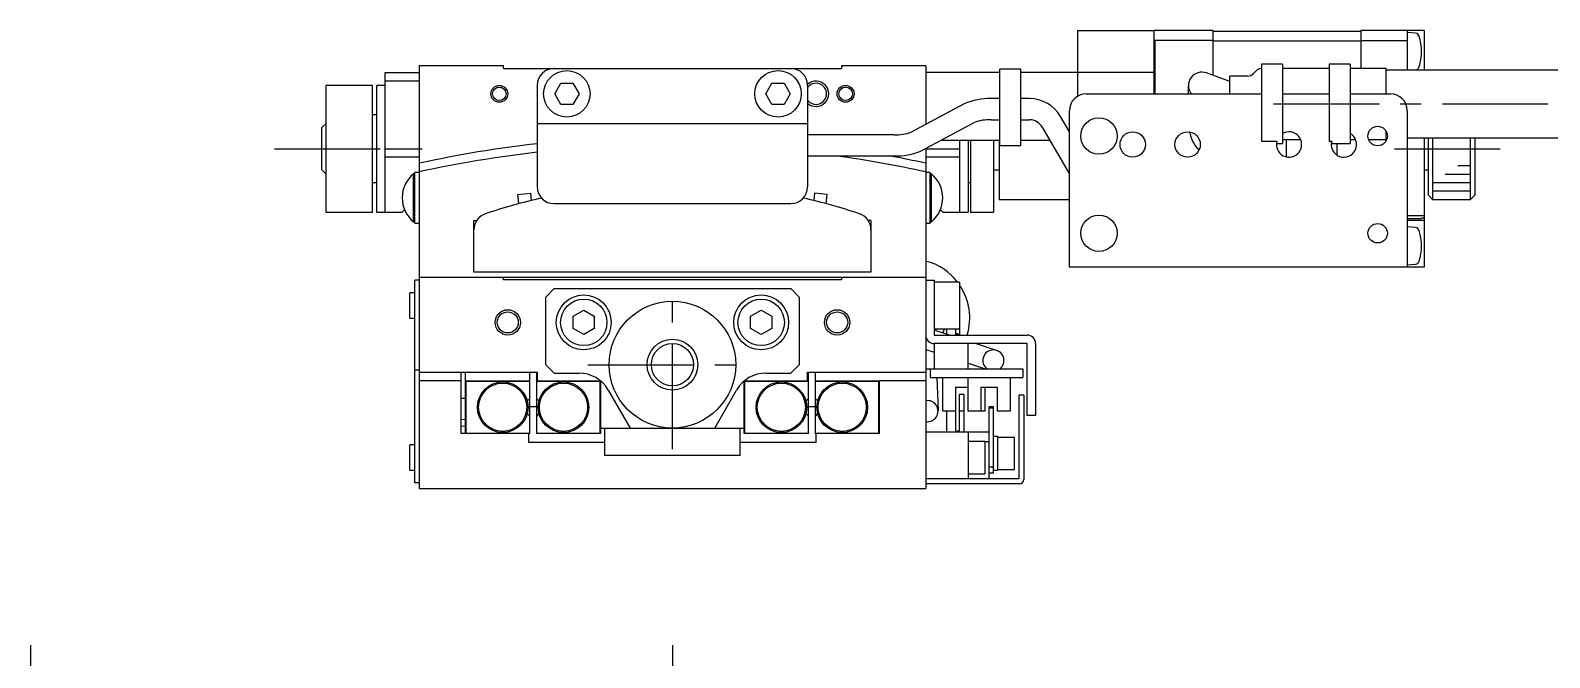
# Model space of a CAD drawing. Extents: x -286 to 426, y 17 to 540.
# Drawn here: x -246.1 to -66.2, y 466.3 to 540.5 of the extents above; entities that cross this region are included whole.
import ezdxf

# ---------------------------------------------------------------- set-up
doc = ezdxf.new("R2010")
doc.units = 0
doc.header["$LTSCALE"] = 10
doc.linetypes.add('CENTER', pattern=[2, 1.25, -0.25, 0.25, -0.25])
doc.layers.add('1', color=7, linetype='CONTINUOUS')

msp = doc.modelspace()

# ---------------------------------------------------------------- linework, layer by layer
at = {"layer": '1', "color": 7, "linetype": 'CONTINUOUS'}
for p, q in [((-122.102361, 540.471607), (-113.102361, 540.471607)), ((-122.102361, 532.703658), (-122.102361, 540.471607)), ((-113.052361, 540.471607), (-113.102361, 540.421607)), ((-113.102361, 540.471607), (-113.102361, 532.971607)), ((-106.102361, 540.471607), (-113.052361, 540.471607)), ((-106.102361, 540.471607), (-106.102361, 535.165671)), ((-106.102361, 540.371607), (-88.602361, 540.371607)), ((-81.102361, 540.471607), (-88.602361, 540.471607)), ((-88.602361, 540.471607), (-88.602361, 535.971607)), ((-83.102361, 540.471607), (-83.102361, 535.771607)), ((-82.117081, 540.135406), (-83.102361, 540.221607)), ((-81.102361, 540.471607), (-81.102361, 535.771607)), ((-113.102361, 539.371607), (-113.002361, 539.271607)), ((-113.002361, 539.271607), (-113.002361, 532.971607)), ((-106.102361, 539.271607), (-113.002361, 539.271607)), ((-106.102361, 539.230186), (-88.602361, 539.230186)), ((-88.602361, 539.271607), (-83.102361, 539.271607)), ((-190.102361, 536.271607), (-200.102361, 536.271607)), ((-200.102361, 536.271607), (-200.102361, 486.271607)), ((-190.102361, 535.971607), (-190.102361, 536.271607)), ((-150.102361, 536.271607), (-150.102361, 535.971607)), ((-140.102361, 536.271607), (-150.102361, 536.271607)), ((-140.102361, 536.271607), (-140.102361, 529.359859)), ((-97.852365, 536.471607), (-100.352365, 536.471607)), ((-100.352365, 536.471607), (-100.352365, 527.370946)), ((-97.852365, 536.471607), (-97.852365, 527.071607)), ((-89.852365, 536.471607), (-92.352365, 536.471607)), ((-92.352365, 536.471607), (-92.352365, 527.370946)), ((-89.852365, 536.471607), (-89.852365, 527.071607)), ((-204.102361, 535.471607), (-200.102361, 535.471607)), ((-204.102361, 518.971607), (-204.102361, 535.471607)), ((-200.102361, 534.471607), (-204.102361, 534.471607)), ((-190.102361, 535.971607), (-150.102361, 535.971607)), ((-131.352361, 535.471607), (-140.102361, 535.471607)), ((-128.852361, 535.871607), (-131.352361, 535.871607)), ((-131.352361, 526.871607), (-131.352361, 535.871607)), ((-128.852361, 526.871607), (-128.852361, 535.871607)), ((-113.102361, 535.471607), (-128.852361, 535.471607)), ((-104.102284, 534.437702), (-106.855129, 535.439656)), ((-104.102361, 532.971607), (-104.102361, 535.071607)), ((-102.016578, 535.071607), (-104.102361, 535.071607)), ((-100.995258, 535.678714), (-101.309471, 535.3645)), ((-92.352361, 535.971607), (-97.852361, 535.971607)), ((-85.602365, 535.971607), (-89.852361, 535.971607)), ((-85.602365, 532.971607), (-85.602365, 535.971607)), ((-0.560021, 535.771607), (-85.602365, 535.771607)), ((-82.530858, 535.771607), (-82.117081, 535.807808)), ((-211.102361, 518.971607), (-211.102361, 533.971607)), ((-205.602361, 533.971607), (-211.102361, 533.971607)), ((-205.602361, 518.971607), (-205.602361, 533.971607)), ((-205.102361, 518.971607), (-205.102361, 533.971607)), ((-204.102361, 533.971607), (-205.102361, 533.971607)), ((-186.102361, 533.971607), (-186.102361, 521.971607)), ((-184.045737, 532.971607), (-183.324049, 534.221607)), ((-183.324049, 531.721607), (-184.045737, 532.971607)), ((-183.324049, 534.221607), (-181.880673, 534.221607)), ((-181.880673, 534.221607), (-181.158985, 532.971607)), ((-181.158985, 532.971607), (-181.880673, 531.721607)), ((-159.045737, 532.971607), (-158.324049, 534.221607)), ((-158.324049, 531.721607), (-159.045737, 532.971607)), ((-158.324049, 534.221607), (-156.880673, 534.221607)), ((-156.880673, 534.221607), (-156.158985, 532.971607)), ((-156.158985, 532.971607), (-156.880673, 531.721607)), ((-154.102361, 533.971607), (-154.102361, 521.971607)), ((-121.102361, 532.971607), (-100.352361, 532.971607)), ((-109.002361, 532.971607), (-109.002361, 533.936148)), ((-97.852361, 532.971607), (-92.352361, 532.971607)), ((-89.852361, 532.971607), (-85.102361, 532.971607)), ((-181.880673, 531.721607), (-183.324049, 531.721607)), ((-156.880673, 531.721607), (-158.324049, 531.721607)), ((-135.558251, 531.792017), (-141.8262, 528.437203)), ((-131.352361, 532.403472), (-132.37031, 532.403472)), ((-127.834412, 532.403472), (-128.852361, 532.403472)), ((-123.102361, 512.471607), (-123.102361, 530.971607)), ((-83.102361, 530.971607), (-83.102361, 512.471607)), ((-211.102361, 529.471607), (-211.602361, 528.971607)), ((-211.602361, 523.971607), (-211.602361, 528.971607)), ((-205.102361, 530.471607), (-205.602361, 530.471607)), ((-186.102361, 529.471607), (-154.102361, 529.471607)), ((-140.646471, 526.233062), (-134.378522, 529.587876)), ((-132.37031, 529.903472), (-131.352361, 529.903472)), ((-128.852361, 529.903472), (-127.834412, 529.903472)), ((-126.318867, 529.028472), (-123.102361, 523.45732)), ((-123.102361, 528.45732), (-124.153804, 530.278472)), ((-143.834412, 528.121607), (-154.102361, 528.121607)), ((-138.332442, 527.471607), (-131.352361, 527.471607)), ((-136.102361, 527.471607), (-136.102361, 518.971607)), ((-135.102361, 527.471607), (-135.102361, 518.971607)), ((-134.802361, 527.471607), (-134.802361, 518.971607)), ((-132.102361, 527.471607), (-132.102361, 518.971607)), ((-131.402361, 527.471607), (-131.402361, 520.471607)), ((-128.852361, 527.471607), (-125.420011, 527.471607)), ((-100.352361, 527.370946), (-98.548227, 527.370946)), ((-98.599024, 527.071607), (-97.852365, 527.071607)), ((-97.852361, 527.571607), (-95.727588, 527.571607)), ((-97.402361, 525.501913), (-97.402361, 527.571607)), ((-92.352361, 527.370946), (-92.048227, 527.370946)), ((-92.099024, 527.071607), (-89.852365, 527.071607)), ((-91.402361, 525.70275), (-91.402361, 527.071607)), ((-89.852361, 527.571607), (-89.227588, 527.571607)), ((-87.680554, 527.571607), (-85.602365, 527.571607)), ((-85.602365, 527.571607), (-85.602365, 528.539504)), ((-85.602365, 527.771607), (-85.469886, 527.771607)), ((-83.102361, 527.771607), (-0.560021, 527.771607)), ((-81.102361, 527.771607), (-81.102361, 512.471607)), ((-80.602361, 520.971607), (-80.602361, 527.771607)), ((-80.102361, 527.771607), (-80.102361, 520.471607)), ((-75.602361, 520.471607), (-75.602361, 527.771607)), ((-75.102361, 527.771607), (-75.102361, 520.971607)), ((-204.102361, 526.471607), (-200.102361, 526.471607)), ((-200.102361, 525.471607), (-204.102361, 525.471607)), ((-154.102361, 525.621607), (-143.834412, 525.621607)), ((-140.102361, 526.524288), (-140.102361, 486.271607)), ((-140.102361, 526.471607), (-136.102361, 526.471607)), ((-136.102361, 525.471607), (-140.102361, 525.471607)), ((-131.352361, 526.871607), (-128.852361, 526.871607)), ((-211.602361, 523.971607), (-211.102361, 523.471607)), ((-200.602361, 523.511607), (-200.761918, 523.511607)), ((-200.761916, 517.811607), (-200.761916, 523.511607)), ((-200.102361, 523.661607), (-200.602363, 523.661607)), ((-200.602361, 517.661607), (-200.602361, 523.661607)), ((-139.602361, 523.661607), (-140.102363, 523.661607)), ((-139.442806, 523.511607), (-139.602363, 523.511607)), ((-139.602361, 517.661607), (-139.602361, 523.661607)), ((-139.442806, 517.811607), (-139.442806, 523.511607)), ((-132.102361, 523.971607), (-131.402361, 523.971607)), ((-81.102361, 523.971607), (-80.602361, 523.971607)), ((-205.602361, 522.471607), (-205.102361, 522.471607)), ((-135.102361, 522.471607), (-134.802361, 522.471607)), ((-188.407214, 521.0679), (-186.912922, 521.198634)), ((-188.310463, 519.962028), (-188.407214, 521.0679)), ((-186.912922, 521.198634), (-186.837942, 520.341603)), ((-184.102361, 519.971607), (-156.102361, 519.971607)), ((-153.2918, 521.198634), (-153.36678, 520.341603)), ((-151.797508, 521.0679), (-153.2918, 521.198634)), ((-151.894259, 519.962028), (-151.797508, 521.0679)), ((-131.402361, 520.471607), (-123.102361, 520.471607)), ((-80.602361, 520.971607), (-80.102361, 520.471607)), ((-80.102361, 520.471607), (-75.602361, 520.471607)), ((-75.602361, 520.471607), (-75.102361, 520.971607)), ((-211.102361, 518.971607), (-205.602361, 518.971607)), ((-205.102361, 518.971607), (-202.102361, 518.971607)), ((-202.102361, 518.971607), (-201.82293, 519.251038)), ((-138.381792, 519.251038), (-138.102361, 518.971607)), ((-138.102361, 518.971607), (-135.102361, 518.971607)), ((-134.802361, 518.971607), (-132.102361, 518.971607)), ((-83.102361, 518.571241), (-81.102361, 518.571241)), ((-83.102361, 518.221607), (-81.402361, 518.221607)), ((-81.402361, 518.221607), (-81.402361, 518.256571)), ((-81.102361, 518.256571), (-81.402361, 518.256571)), ((-200.761918, 517.811607), (-200.602361, 517.811607)), ((-200.602363, 517.661607), (-200.102361, 517.661607)), ((-193.602361, 511.871607), (-193.602361, 517.971607)), ((-193.602361, 517.971607), (-193.28029, 517.971607)), ((-146.602361, 517.971607), (-146.924433, 517.971607)), ((-146.602361, 517.971607), (-146.602361, 511.871607)), ((-140.102363, 517.661607), (-139.602361, 517.661607)), ((-139.602363, 517.811607), (-139.442806, 517.811607)), ((-81.102361, 517.971607), (-83.102361, 517.971607)), ((-82.117081, 517.135406), (-83.102361, 517.221607)), ((-83.102361, 512.721607), (-82.117081, 512.807808)), ((-200.602361, 486.921607), (-200.602361, 510.921607)), ((-200.102361, 510.921607), (-200.602361, 510.921607)), ((-200.102361, 511.271607), (-140.102361, 511.271607)), ((-146.602361, 511.871607), (-193.602361, 511.871607)), ((-190.102361, 510.971607), (-190.102361, 511.271607)), ((-150.102361, 510.971607), (-190.102361, 510.971607)), ((-150.102361, 511.271607), (-150.102361, 510.971607)), ((-140.102361, 510.921607), (-139.102361, 510.921607)), ((-139.102361, 510.921607), (-139.102361, 504.421607)), ((-81.102361, 512.471607), (-123.102361, 512.471607)), ((-200.602361, 509.421607), (-201.202361, 509.421607)), ((-201.202361, 506.421607), (-201.202361, 509.421607)), ((-184.102361, 509.921607), (-185.102361, 508.921607)), ((-184.102361, 509.921607), (-156.102361, 509.921607)), ((-155.102361, 508.921607), (-156.102361, 509.921607)), ((-136.102361, 510.671607), (-139.102361, 510.671607)), ((-136.102361, 510.671607), (-136.102361, 504.421607)), ((-185.102361, 500.921607), (-185.102361, 508.921607)), ((-181.852361, 506.643295), (-180.602361, 507.364983)), ((-180.602361, 507.364983), (-179.352361, 506.643295)), ((-160.852361, 506.643295), (-159.602361, 507.364983)), ((-159.602361, 507.364983), (-158.352361, 506.643295)), ((-155.102361, 508.921607), (-155.102361, 500.921607)), ((-201.202361, 506.421607), (-200.602361, 506.421607)), ((-181.852361, 505.199919), (-181.852361, 506.643295)), ((-179.352361, 506.643295), (-179.352361, 505.199919)), ((-160.852361, 505.199919), (-160.852361, 506.643295)), ((-158.352361, 506.643295), (-158.352361, 505.199919)), ((-180.602361, 504.478232), (-181.852361, 505.199919)), ((-179.352361, 505.199919), (-180.602361, 504.478232)), ((-159.602361, 504.478232), (-160.852361, 505.199919)), ((-158.352361, 505.199919), (-159.602361, 504.478232)), ((-139.102361, 505.171607), (-136.102361, 505.171607)), ((-137.290327, 504.421607), (-139.102361, 505.010373)), ((-139.102361, 504.421607), (-128.102361, 504.421607)), ((-138.985116, 504.972278), (-138.992077, 505.171607)), ((-137.602361, 504.522993), (-137.602361, 505.171607)), ((-136.602361, 505.171607), (-136.602361, 504.421607)), ((-136.310114, 504.571607), (-136.602361, 504.571607)), ((-136.310114, 504.571607), (-136.310114, 504.421607)), ((-140.102361, 502.706637), (-139.102361, 502.381717)), ((-139.102361, 503.421607), (-139.102361, 500.421607)), ((-128.102361, 503.421607), (-139.102361, 503.421607)), ((-135.102361, 500.421607), (-135.102361, 503.421607)), ((-131.71609, 502.610427), (-134.212643, 503.421607)), ((-128.102361, 494.921607), (-128.102361, 503.421607)), ((-127.102361, 503.421607), (-127.102361, 494.921607)), ((-200.602361, 500.318113), (-200.102361, 500.318113)), ((-185.102361, 500.921607), (-184.102361, 499.921607)), ((-156.102361, 499.921607), (-155.102361, 500.921607)), ((-140.102361, 500.421607), (-128.602361, 500.421607)), ((-139.602361, 500.421607), (-139.602361, 499.421607)), ((-135.102361, 501.082039), (-133.069763, 500.421607)), ((-128.602361, 500.421607), (-128.602361, 499.421607)), ((-200.102361, 500.027285), (-186.102361, 500.027285)), ((-195.102361, 498.992696), (-200.102361, 498.992696)), ((-195.102361, 492.771266), (-195.102361, 500.027285)), ((-194.602361, 492.785358), (-194.602361, 500.027285)), ((-194.552361, 498.942685), (-194.600702, 499.005568)), ((-194.600702, 499.005568), (-187.002361, 499.005568)), ((-194.552361, 498.942685), (-194.552361, 492.821255)), ((-187.002361, 498.942685), (-194.552361, 498.942685)), ((-187.002361, 492.784825), (-187.002361, 500.027285)), ((-186.202361, 500.027285), (-186.202361, 492.784825)), ((-186.202361, 499.005568), (-186.102361, 499.005567)), ((-178.652361, 498.942686), (-186.202361, 498.942686)), ((-186.102361, 500.027285), (-186.102361, 498.992696)), ((-186.102361, 498.992696), (-178.602361, 498.992696)), ((-184.102361, 499.921607), (-181.164539, 499.921607)), ((-178.613916, 498.992696), (-178.652361, 498.942686)), ((-178.652361, 492.821255), (-178.652361, 498.942686)), ((-178.602361, 498.992696), (-178.602361, 492.785359)), ((-161.602361, 498.992696), (-154.102361, 498.992696)), ((-161.602361, 492.785358), (-161.602361, 498.992696)), ((-161.552361, 498.942685), (-161.590807, 498.992696)), ((-161.552361, 498.942685), (-161.552361, 492.821255)), ((-154.002361, 498.942685), (-161.552361, 498.942685)), ((-159.040183, 499.921607), (-156.102361, 499.921607)), ((-154.102361, 500.027285), (-140.102361, 500.027285)), ((-154.102361, 498.992696), (-154.102361, 500.027285)), ((-154.102361, 499.005568), (-154.002361, 499.005568)), ((-154.002361, 492.784825), (-154.002361, 500.027285)), ((-153.202361, 500.027285), (-153.202361, 492.784825)), ((-153.202361, 499.005568), (-145.60402, 499.005568)), ((-145.652361, 498.942685), (-153.202361, 498.942685)), ((-145.60402, 499.005568), (-145.652361, 498.942685)), ((-145.652361, 492.821255), (-145.652361, 498.942685)), ((-145.602361, 492.771266), (-145.602361, 499.006009)), ((-140.102361, 498.992696), (-145.602361, 498.992696)), ((-139.602361, 499.421607), (-128.602361, 499.421607)), ((-138.79128, 499.421607), (-138.653123, 495.465232)), ((-138.102361, 495.421607), (-138.102361, 499.421607)), ((-135.102361, 495.421607), (-135.102361, 499.421607)), ((-130.102361, 499.421607), (-130.102361, 495.421607)), ((-194.602361, 496.921607), (-195.102361, 496.921607)), ((-187.297369, 496.630622), (-187.002361, 496.936335)), ((-186.202361, 496.936336), (-185.907353, 496.630623)), ((-177.700437, 497.921607), (-175.102361, 493.421607)), ((-165.102361, 493.421607), (-162.504285, 497.921607)), ((-154.297369, 496.630622), (-154.002361, 496.936335)), ((-153.202361, 496.936335), (-152.907353, 496.630622)), ((-136.602361, 498.221607), (-136.602361, 492.921607)), ((-135.102361, 498.221607), (-136.602361, 498.221607)), ((-136.102361, 497.421607), (-135.602361, 497.421607)), ((-136.102361, 492.921607), (-136.102361, 497.421607)), ((-135.602361, 497.421607), (-135.602361, 492.921607)), ((-133.602361, 498.221607), (-133.602361, 495.421607)), ((-131.602361, 498.221607), (-133.602361, 498.221607)), ((-133.102361, 498.221607), (-133.102361, 495.421607)), ((-131.602361, 495.421607), (-131.602361, 498.221607)), ((-128.502361, 497.321607), (-129.102361, 497.321607)), ((-129.102361, 497.321607), (-129.102361, 487.421607)), ((-128.502361, 497.321607), (-128.502361, 487.321607)), ((-187.002361, 494.833102), (-187.296036, 495.137783)), ((-186.202361, 495.921607), (-187.002361, 495.921607)), ((-185.908686, 495.137784), (-186.202361, 494.833103)), ((-154.002361, 494.833102), (-154.296036, 495.137783)), ((-153.202361, 495.921607), (-154.002361, 495.921607)), ((-152.908686, 495.137783), (-153.202361, 494.833102)), ((-136.602361, 495.421607), (-138.102361, 495.421607)), ((-137.602361, 492.921607), (-137.602361, 495.421607)), ((-135.602361, 495.421607), (-136.102361, 495.421607)), ((-133.102361, 495.421607), (-135.102361, 495.421607)), ((-132.102361, 495.925264), (-132.602361, 495.925264)), ((-132.602361, 487.421607), (-132.602361, 495.925264)), ((-132.102361, 495.768471), (-132.602361, 495.768471)), ((-132.102361, 488.073617), (-132.102361, 495.925264)), ((-130.102361, 495.421607), (-131.602361, 495.421607)), ((-127.102361, 494.921607), (-128.102361, 494.921607)), ((-194.602361, 494.409562), (-195.102361, 494.426364)), ((-195.102361, 493.659788), (-194.602361, 493.679039)), ((-178.602361, 493.421607), (-161.602361, 493.421607)), ((-178.102361, 490.171306), (-178.102361, 493.421607)), ((-162.102361, 490.171306), (-162.102361, 493.421607)), ((-132.602361, 492.921607), (-140.102361, 492.921607)), ((-136.310114, 493.071607), (-136.602361, 493.071607)), ((-136.310114, 493.071607), (-136.310114, 492.921607)), ((-135.102361, 492.921607), (-135.102361, 487.421607)), ((-200.602361, 491.421607), (-201.202361, 491.421607)), ((-201.202361, 488.421607), (-201.202361, 491.421607)), ((-187.102361, 492.771266), (-195.102361, 492.771266)), ((-194.600467, 492.784825), (-194.552361, 492.821255)), ((-187.002361, 492.784825), (-194.600467, 492.784825)), ((-194.552361, 492.821255), (-187.002361, 492.821255)), ((-187.102361, 491.731863), (-187.102361, 492.784825)), ((-178.102361, 491.731863), (-187.102361, 491.731863)), ((-186.202361, 492.821255), (-178.652361, 492.821255)), ((-178.604256, 492.784825), (-186.202361, 492.784825)), ((-178.604256, 492.784825), (-178.652361, 492.821255)), ((-153.102361, 491.731863), (-162.102361, 491.731863)), ((-161.600467, 492.784825), (-161.552361, 492.821255)), ((-154.002361, 492.784825), (-161.600467, 492.784825)), ((-161.552361, 492.821255), (-154.002361, 492.821255)), ((-153.202361, 492.821255), (-145.652361, 492.821255)), ((-145.604256, 492.784825), (-153.202361, 492.784825)), ((-153.102361, 491.731863), (-153.102361, 492.784825)), ((-145.602361, 492.771266), (-153.102361, 492.771266)), ((-145.604256, 492.784825), (-145.652361, 492.821255)), ((-133.102361, 491.821607), (-135.102361, 491.821607)), ((-133.102361, 491.821607), (-133.102361, 488.021607)), ((-132.602361, 491.775482), (-133.102361, 491.775482)), ((-131.602361, 492.421607), (-132.102361, 492.421607)), ((-131.602361, 492.421607), (-131.602361, 488.421607)), ((-129.602361, 492.321607), (-131.602361, 492.321607)), ((-129.602361, 488.521607), (-129.602361, 492.321607)), ((-162.102361, 490.171306), (-178.102361, 490.171306)), ((-201.202361, 488.421607), (-200.602361, 488.421607)), ((-135.102361, 488.021607), (-133.102361, 488.021607)), ((-132.102361, 488.806818), (-132.602361, 488.806818)), ((-132.102361, 488.073617), (-132.602361, 488.073617)), ((-132.102361, 488.421607), (-131.602361, 488.421607)), ((-131.602361, 488.521607), (-129.602361, 488.521607)), ((-200.102361, 486.921607), (-200.602361, 486.921607)), ((-200.102361, 486.271607), (-140.102361, 486.271607)), ((-140.102361, 487.471607), (-135.102361, 487.471607)), ((-129.102361, 487.421607), (-140.102361, 487.421607)), ((-129.002361, 486.821607), (-140.102361, 486.821607))]:
    msp.add_line(p, q, dxfattribs=at)
at = {"layer": '1', "color": 4, "linetype": 'CENTER'}
for p, q in [((-98.940061, 531.771607), (49.415723, 531.771607)), ((-217.219626, 526.471607), (-198.292712, 526.471607)), ((-84.602362, 526.471607), (-69.602362, 526.471607)), ((-170.102361, 490.921607), (-170.102361, 510.921607)), ((-180.102361, 500.921607), (-160.102361, 500.921607)), ((-246.125831, 467.715653), (-246.125831, 451.681254)), ((-170.102361, 467.715653), (-170.102361, 451.681254))]:
    msp.add_line(p, q, dxfattribs=at)
at = {"layer": '1', "color": 9, "linetype": 'CONTINUOUS'}
for p, q in [((-78.602361, 523.471607), (-75.602361, 523.471607)), ((-77.102361, 524.471607), (-75.602361, 524.471607)), ((-80.102361, 522.471607), (-75.602361, 522.471607)), ((-80.102361, 521.471607), (-75.602361, 521.471607)), ((-194.602361, 496.921602), (-195.102361, 496.921602))]:
    msp.add_line(p, q, dxfattribs=at)
at = {"layer": '1', "color": 7, "linetype": 'CONTINUOUS'}
for centre, radius in [((-182.602361, 532.971607), 2.75), ((-157.602361, 532.971607), 2.75), ((-190.602361, 532.971607), 0.8), ((-149.602361, 532.971607), 0.8), ((-119.602361, 527.971607), 2.15), ((-86.602361, 527.971607), 1.15), ((-115.602361, 526.971607), 1.5), ((-109.102361, 526.971607), 1.5), ((-119.602361, 516.471607), 2.15), ((-86.602361, 516.471607), 1.15), ((-180.602361, 505.921607), 3.25), ((-159.602361, 505.921607), 3.25), ((-180.602361, 505.921607), 2.75), ((-170.102361, 500.921607), 7.5), ((-159.602361, 505.921607), 2.75), ((-189.602361, 505.921607), 1.25), ((-150.602361, 505.921607), 1.25), ((-170.102361, 500.921607), 3), ((-170.102361, 500.921607), 2.5), ((-190.202361, 495.881607), 3), ((-190.202361, 495.881607), 2.85), ((-183.002361, 495.881608), 3), ((-183.002361, 495.881608), 2.85), ((-157.202361, 495.881607), 3), ((-157.202361, 495.881607), 2.85), ((-150.002361, 495.881607), 3), ((-150.002361, 495.881607), 2.85)]:
    msp.add_circle(centre, radius, dxfattribs=at)
at = {"layer": '1', "color": 9, "linetype": 'CONTINUOUS'}
for centre, radius in [((-190.602361, 532.971607), 1), ((-149.602361, 532.971607), 1), ((-189.602361, 505.921607), 1.5), ((-150.602361, 505.921607), 1.5)]:
    msp.add_circle(centre, radius, dxfattribs=at)
at = {"layer": '1', "color": 7, "linetype": 'CONTINUOUS'}
for centre, radius, start, end in [((-82.160659, 539.637309), 0.5, 17.629155, 85), ((-87.402361, 537.971607), 6, 342.370845, 17.629155), ((-82.160659, 536.305905), 0.5, 275, 342.370845), ((-184.102361, 533.971607), 2, 90, 180), ((-156.102361, 533.971607), 2, 0, 90), ((-107.402361, 533.936148), 1.6, 70, 217.073419), ((-102.016578, 536.071607), 1, 270, 315), ((-100.288151, 534.971607), 1, 93.681495, 135), ((-153.102361, 532.971607), 1.25, 216.869898, 143.130102), ((-121.102361, 530.971607), 2, 90, 180), ((-85.102361, 530.971607), 2, 0, 90), ((-132.616412, 525.070362), 7.337239, 88.077859, 113.637358), ((-127.834412, 528.153472), 4.25, 30, 90), ((-132.504807, 524.21215), 5.692912, 88.646244, 109.216051), ((-127.834412, 528.153472), 1.75, 30, 90), ((-170.102361, 386.471607), 141.5, 96.492561, 102.240412), ((-143.699915, 533.81293), 5.692912, 268.646244, 289.216051), ((-104.402361, 529.436148), 4.6, 192.28366, 223.058709), ((-97.102361, 526.971607), 1.5, 164.560184, 120), ((-90.602361, 526.971607), 1.5, 164.532803, 60), ((-170.102361, 386.471607), 140.5, 96.538972, 102.328897), ((-170.102361, 386.471607), 140.5, 77.671103, 82.050959), ((-170.102361, 386.471607), 141.5, 77.759588, 79.543262), ((-143.588311, 532.954718), 7.337239, 268.077859, 293.637358), ((-198.402361, 520.661607), 3.7, 129.621835, 230.378165), ((-141.802361, 520.661607), 3.7, 309.621835, 50.378165), ((-184.102361, 521.971607), 2, 180, 270), ((-156.102361, 521.971607), 2, 270, 0), ((-170.102361, 452.371607), 70, 102.783786, 108.431851), ((-170.102361, 452.371607), 70, 71.568149, 77.216214), ((-191.602361, 516.883234), 2, 108.431851, 180), ((-148.602361, 516.883234), 2, 0, 71.568149), ((-82.160659, 516.637309), 0.5, 17.629155, 85), ((-87.402361, 514.971607), 6, 342.370845, 17.629155), ((-141.902361, 506.421607), 6.999999, 37.383205, 75.099401), ((-82.160659, 513.305905), 0.5, 275, 342.370845), ((-141.902361, 506.421607), 6.999999, 343.398448, 34.04772), ((-139.102361, 504.421607), 1, 180, 270), ((-141.902361, 506.421607), 3.3, 333.690515, 337.741379), ((-141.902361, 506.421607), 4.2, 335.479919, 342.685346), ((-138.402361, 502.421607), 3, 41.810315, 45.779956), ((-128.102361, 503.421607), 1, 0, 90), ((-132.102361, 501.421607), 1.25, 306.869898, 233.130102), ((-224.552361, 386.421607), 116.5, 75.102194, 75.103038), ((-181.164539, 495.921607), 4, 30, 90), ((-159.040183, 495.921607), 4, 90, 150), ((-115.652361, 386.421607), 116.5, 104.896962, 104.897806), ((-139.902361, 495.421607), 1.25, 260.793104, 99.206896), ((-138.402361, 490.921607), 3, 41.810315, 45.779956), ((-224.552361, 386.421607), 110.5, 74.272774, 74.273795), ((-148.652361, 386.421608), 110.500001, 105.726205, 105.727226), ((-191.552361, 386.421607), 110.5, 74.272774, 74.273795), ((-115.652361, 386.421607), 110.5, 105.726205, 105.727226), ((-129.002361, 487.321607), 0.5, 270, 0)]:
    msp.add_arc(centre, radius, start, end, dxfattribs=at)
at = {"layer": '1', "color": 9, "linetype": 'CONTINUOUS'}
msp.add_arc((-153.102361, 532.971607), 1.5, 228.189685, 131.9803, dxfattribs=at)

doc.saveas('drawing.dxf')
